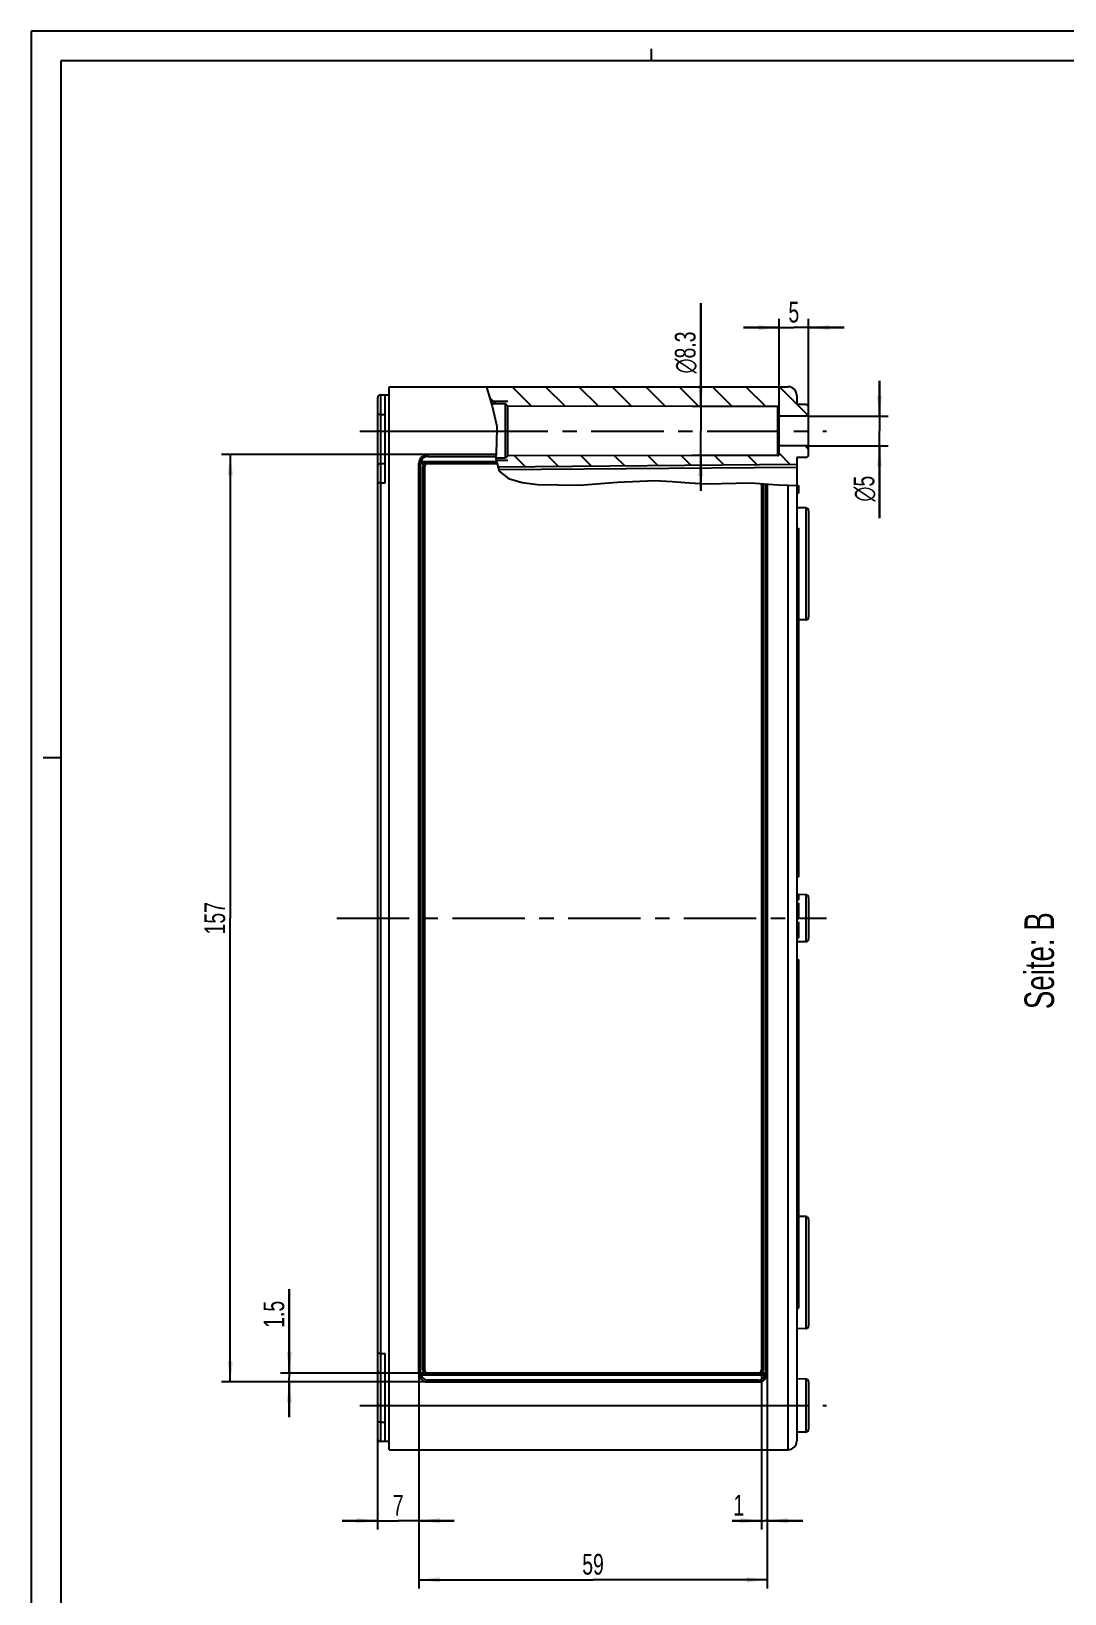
# Model space of a CAD drawing. Header units: millimetres. Extents: x 0 to 594, y 0 to 420.
# Drawn here: x 0 to 175, y 155.4 to 420 of the extents above; entities that cross this region are included whole.
import ezdxf

# ---------------------------------------------------------------- set-up
doc = ezdxf.new("R2010")
doc.units = ezdxf.units.MM
doc.header["$LTSCALE"] = 32.67
doc.linetypes.add('CENTER', pattern=[0.6, 0.375, -0.075, 0.075, -0.075])
doc.layers.get('0').update_dxf_attribs({"linetype": 'CONTINUOUS'})
for name, color, linetype in [('AUSFORMSCHRAEGEN', 7, 'CONTINUOUS'), ('BEZUGSACHSEN', 7, 'CONTINUOUS'), ('BG_STARTBEZUEGE', 7, 'CONTINUOUS'), ('RUNDUNGEN', 7, 'CONTINUOUS'), ('ZEICHNUNGSBEMASSUNGEN', 7, 'CONTINUOUS')]:
    doc.layers.add(name, color=color, linetype=linetype)
doc.styles.get("Standard").update_dxf_attribs({"font": 'txt', "width": 0.7})
doc.styles.add('TEXTSTYLE_2', font='gdt', dxfattribs={"width": 0.7})
doc.dimstyles.new('DIMSTYLE_1', dxfattribs={"dimtxt": 3.5, "dimasz": 3.5, "dimexe": 0.18, "dimexo": 0.0625, "dimgap": 0.09, "dimtad": 1, "dimdec": 3, "dimdsep": 46, "dimtxsty": 'STANDARD', "dimblk": '_FILLED', "dimblk1": '_FILLED', "dimblk2": '_FILLED', "dimcen": 0.09, "dimclrt": 5, "dimadec": 0, "dimazin": 0, "dimtp": 0.1, "dimtm": 0.1, "dimtfac": 1, "dimtdec": 3, "dimtofl": 0, "dimtmove": 0, "dimatfit": 3, "dimldrblk": '_FILLED', "dimfxl": 1, "dimtolj": 1, "dimarcsym": 0})
doc.dimstyles.new('DIMSTYLE_2', dxfattribs={"dimtxt": 3.5, "dimasz": 3.5, "dimexe": 0.18, "dimexo": 0.0625, "dimgap": 0.09, "dimtad": 1, "dimdec": 3, "dimdsep": 46, "dimtxsty": 'STANDARD', "dimblk": '_FILLED', "dimblk1": '_FILLED', "dimblk2": '_FILLED', "dimcen": 0.09, "dimclrt": 5, "dimadec": 0, "dimazin": 0, "dimtp": 0.2, "dimtm": 0.2, "dimtfac": 1, "dimtdec": 3, "dimtofl": 0, "dimtmove": 0, "dimatfit": 3, "dimldrblk": '_FILLED', "dimfxl": 1, "dimtolj": 1, "dimarcsym": 0})
doc.dimstyles.new('DIMSTYLE_3', dxfattribs={"dimtxt": 3.5, "dimasz": 3.5, "dimexe": 0.18, "dimexo": 0.0625, "dimgap": 0.09, "dimtad": 1, "dimdec": 3, "dimdsep": 46, "dimtxsty": 'STANDARD', "dimblk": '_FILLED', "dimblk1": '_FILLED', "dimblk2": '_FILLED', "dimcen": 0.09, "dimclrt": 5, "dimadec": 0, "dimazin": 0, "dimtp": 0.5, "dimtm": 0.5, "dimtfac": 1, "dimtdec": 3, "dimtofl": 0, "dimtmove": 0, "dimatfit": 3, "dimldrblk": '_FILLED', "dimfxl": 1, "dimtolj": 1, "dimarcsym": 0})
doc.dimstyles.new('DIMSTYLE_4', dxfattribs={"dimtxt": 3.5, "dimasz": 3.5, "dimexe": 0.18, "dimexo": 0.0625, "dimgap": 0.09, "dimtad": 1, "dimdec": 3, "dimdsep": 46, "dimtxsty": 'STANDARD', "dimblk": '_FILLED', "dimblk1": '_FILLED', "dimblk2": '_FILLED', "dimcen": 0.09, "dimclrt": 5, "dimadec": 0, "dimazin": 0, "dimtp": 0.3, "dimtm": 0.3, "dimtfac": 1, "dimtdec": 3, "dimtofl": 0, "dimtmove": 0, "dimatfit": 3, "dimldrblk": '_FILLED', "dimfxl": 1, "dimtolj": 1, "dimarcsym": 0})

# ---------------------------------------------------------------- blocks, each defined once
blk = doc.blocks.new('_FILLED')
at = {"color": 0, "linetype": 'BYBLOCK'}
blk.add_solid([(0, 0), (-1, 0.125), (-1, -0.125)], dxfattribs=at)
blk = doc.blocks.new('*D0')
at = {"layer": 'ZEICHNUNGSBEMASSUNGEN', "color": 2, "linetype": 'CONTINUOUS'}
for p, q in [((143.63, 354.82), (143.63, 360.82)), ((143.63, 360.82), (143.63, 352.32)), ((131.63, 354.82), (145.13, 354.82)), ((143.63, 337.56), (143.63, 352.32)), ((131.63, 349.82), (145.13, 349.82)), ((143.63, 349.82), (143.63, 337.56))]:
    blk.add_line(p, q, dxfattribs=at)
at = {"layer": 'ZEICHNUNGSBEMASSUNGEN', "color": 2, "linetype": 'CONTINUOUS', "xscale": 3.5, "yscale": 3.5, "zscale": 3.5}
for p, rotation in [((143.63, 354.82), 270), ((143.63, 349.82), 90)]:
    blk.add_blockref('_FILLED', p, dxfattribs=dict(at, rotation=rotation))
at = {"layer": 'ZEICHNUNGSBEMASSUNGEN', "color": 5, "linetype": 'CONTINUOUS', "insert": (139.26, 344.73), "char_height": 3.5, "width": 7.1667, "attachment_point": 3, "rotation": 90, "line_spacing_factor": 0.9, "style": 'TEXTSTYLE_2'}
blk.add_mtext('{\\Fgdt;n}\\Ftxt;5', dxfattribs=at)
blk = doc.blocks.new('*D1')
at = {"layer": 'ZEICHNUNGSBEMASSUNGEN', "color": 2, "linetype": 'CONTINUOUS'}
for p, q in [((113.36, 356.47), (113.36, 373.98)), ((113.36, 373.98), (113.36, 352.32)), ((126.43, 356.47), (111.86, 356.47)), ((113.36, 342.17), (113.36, 352.32)), ((126.43, 348.17), (111.86, 348.17)), ((113.36, 348.17), (113.36, 342.17))]:
    blk.add_line(p, q, dxfattribs=at)
at = {"layer": 'ZEICHNUNGSBEMASSUNGEN', "color": 2, "linetype": 'CONTINUOUS', "xscale": 3.5, "yscale": 3.5, "zscale": 3.5}
for p, rotation in [((113.36, 356.47), 270), ((113.36, 348.17), 90)]:
    blk.add_blockref('_FILLED', p, dxfattribs=dict(at, rotation=rotation))
at = {"layer": 'ZEICHNUNGSBEMASSUNGEN', "color": 5, "linetype": 'CONTINUOUS', "insert": (108.98, 362.06), "char_height": 3.5, "width": 11.9167, "attachment_point": 1, "rotation": 90, "line_spacing_factor": 0.9, "style": 'TEXTSTYLE_2'}
blk.add_mtext('{\\Fgdt;n}\\Ftxt;8.3', dxfattribs=at)
blk = doc.blocks.new('*D2')
at = {"layer": 'ZEICHNUNGSBEMASSUNGEN', "color": 2, "linetype": 'CONTINUOUS'}
for p, q in [((126.63, 356.27), (126.63, 371.32)), ((131.63, 356.32), (131.63, 371.32)), ((126.63, 369.82), (120.63, 369.82)), ((120.63, 369.82), (129.13, 369.82)), ((137.63, 369.82), (129.13, 369.82)), ((131.63, 369.82), (137.63, 369.82))]:
    blk.add_line(p, q, dxfattribs=at)
at = {"layer": 'ZEICHNUNGSBEMASSUNGEN', "color": 2, "linetype": 'CONTINUOUS', "xscale": 3.5, "yscale": 3.5, "zscale": 3.5}
blk.add_blockref('_FILLED', (126.63, 369.82), dxfattribs=at)
at = {"layer": 'ZEICHNUNGSBEMASSUNGEN', "color": 2, "linetype": 'CONTINUOUS', "xscale": 3.5, "yscale": 3.5, "zscale": 3.5, "rotation": 180}
blk.add_blockref('_FILLED', (131.63, 369.82), dxfattribs=at)
at = {"layer": 'ZEICHNUNGSBEMASSUNGEN', "color": 5, "linetype": 'CONTINUOUS', "insert": (129.13, 374.19), "char_height": 3.5, "width": 2.5, "attachment_point": 2, "line_spacing_factor": 0.9}
blk.add_mtext('5', dxfattribs=at)
blk = doc.blocks.new('*D3')
at = {"layer": 'ZEICHNUNGSBEMASSUNGEN', "color": 2, "linetype": 'CONTINUOUS'}
for p, q in [((67.13, 348.32), (32.2, 348.32)), ((33.7, 348.32), (33.7, 269.82)), ((33.7, 191.32), (33.7, 269.82)), ((67.13, 191.32), (32.2, 191.32))]:
    blk.add_line(p, q, dxfattribs=at)
at = {"layer": 'ZEICHNUNGSBEMASSUNGEN', "color": 2, "linetype": 'CONTINUOUS', "xscale": 3.5, "yscale": 3.5, "zscale": 3.5}
for p, rotation in [((33.7, 348.32), 90), ((33.7, 191.32), 270)]:
    blk.add_blockref('_FILLED', p, dxfattribs=dict(at, rotation=rotation))
at = {"layer": 'ZEICHNUNGSBEMASSUNGEN', "color": 5, "linetype": 'CONTINUOUS', "insert": (29.33, 269.82), "char_height": 3.5, "width": 7.25, "attachment_point": 2, "rotation": 90, "line_spacing_factor": 0.9}
blk.add_mtext('157', dxfattribs=at)
blk = doc.blocks.new('*D4')
at = {"layer": 'ZEICHNUNGSBEMASSUNGEN', "color": 2, "linetype": 'CONTINUOUS'}
for p, q in [((65.63, 192.82), (65.63, 156.31)), ((124.63, 192.82), (124.63, 156.31)), ((65.63, 157.81), (95.13, 157.81)), ((124.63, 157.81), (95.13, 157.81))]:
    blk.add_line(p, q, dxfattribs=at)
at = {"layer": 'ZEICHNUNGSBEMASSUNGEN', "color": 2, "linetype": 'CONTINUOUS', "xscale": 3.5, "yscale": 3.5, "zscale": 3.5, "rotation": 180}
blk.add_blockref('_FILLED', (65.63, 157.81), dxfattribs=at)
at = {"layer": 'ZEICHNUNGSBEMASSUNGEN', "color": 2, "linetype": 'CONTINUOUS', "xscale": 3.5, "yscale": 3.5, "zscale": 3.5}
blk.add_blockref('_FILLED', (124.63, 157.81), dxfattribs=at)
at = {"layer": 'ZEICHNUNGSBEMASSUNGEN', "color": 5, "linetype": 'CONTINUOUS', "insert": (95.13, 162.19), "char_height": 3.5, "width": 5.25, "attachment_point": 2, "line_spacing_factor": 0.9}
blk.add_mtext('59', dxfattribs=at)
blk = doc.blocks.new('*D5')
at = {"layer": 'ZEICHNUNGSBEMASSUNGEN', "color": 2, "linetype": 'CONTINUOUS'}
for p, q in [((58.63, 196.12), (58.63, 166.31)), ((65.63, 192.82), (65.63, 166.31)), ((58.63, 167.81), (52.63, 167.81)), ((52.63, 167.81), (62.13, 167.81)), ((71.63, 167.81), (62.13, 167.81)), ((65.63, 167.81), (71.63, 167.81))]:
    blk.add_line(p, q, dxfattribs=at)
at = {"layer": 'ZEICHNUNGSBEMASSUNGEN', "color": 2, "linetype": 'CONTINUOUS', "xscale": 3.5, "yscale": 3.5, "zscale": 3.5}
blk.add_blockref('_FILLED', (58.63, 167.81), dxfattribs=at)
at = {"layer": 'ZEICHNUNGSBEMASSUNGEN', "color": 2, "linetype": 'CONTINUOUS', "xscale": 3.5, "yscale": 3.5, "zscale": 3.5, "rotation": 180}
blk.add_blockref('_FILLED', (65.63, 167.81), dxfattribs=at)
at = {"layer": 'ZEICHNUNGSBEMASSUNGEN', "color": 5, "linetype": 'CONTINUOUS', "insert": (62.13, 172.19), "char_height": 3.5, "width": 2.75, "attachment_point": 2, "line_spacing_factor": 0.9}
blk.add_mtext('7', dxfattribs=at)
blk = doc.blocks.new('*D36')
at = {"layer": 'ZEICHNUNGSBEMASSUNGEN', "color": 2, "linetype": 'CONTINUOUS'}
for p, q in [((43.7, 192.82), (43.7, 206.99)), ((43.7, 206.99), (43.7, 192.07)), ((67.13, 192.82), (42.2, 192.82)), ((67.13, 191.32), (42.2, 191.32)), ((43.7, 185.32), (43.7, 192.07)), ((43.7, 191.32), (43.7, 185.32))]:
    blk.add_line(p, q, dxfattribs=at)
at = {"layer": 'ZEICHNUNGSBEMASSUNGEN', "color": 2, "linetype": 'CONTINUOUS', "xscale": 3.5, "yscale": 3.5, "zscale": 3.5}
for p, rotation in [((43.7, 192.82), 270), ((43.7, 191.32), 90)]:
    blk.add_blockref('_FILLED', p, dxfattribs=dict(at, rotation=rotation))
at = {"layer": 'ZEICHNUNGSBEMASSUNGEN', "color": 5, "linetype": 'CONTINUOUS', "insert": (39.33, 200.49), "char_height": 3.5, "width": 6.5, "attachment_point": 1, "rotation": 90, "line_spacing_factor": 0.9}
blk.add_mtext('1.5', dxfattribs=at)
blk = doc.blocks.new('*D37')
at = {"layer": 'ZEICHNUNGSBEMASSUNGEN', "color": 2, "linetype": 'CONTINUOUS'}
for p, q in [((123.63, 193.32), (123.63, 166.31)), ((124.63, 192.82), (124.63, 166.31)), ((123.63, 167.81), (118.71, 167.81)), ((118.71, 167.81), (124.13, 167.81)), ((130.63, 167.81), (124.13, 167.81)), ((124.63, 167.81), (130.63, 167.81))]:
    blk.add_line(p, q, dxfattribs=at)
at = {"layer": 'ZEICHNUNGSBEMASSUNGEN', "color": 2, "linetype": 'CONTINUOUS', "xscale": 3.5, "yscale": 3.5, "zscale": 3.5}
blk.add_blockref('_FILLED', (123.63, 167.81), dxfattribs=at)
at = {"layer": 'ZEICHNUNGSBEMASSUNGEN', "color": 2, "linetype": 'CONTINUOUS', "xscale": 3.5, "yscale": 3.5, "zscale": 3.5, "rotation": 180}
blk.add_blockref('_FILLED', (124.63, 167.81), dxfattribs=at)
at = {"layer": 'ZEICHNUNGSBEMASSUNGEN', "color": 5, "linetype": 'CONTINUOUS', "insert": (120.71, 172.19), "char_height": 3.5, "width": 2, "attachment_point": 3, "line_spacing_factor": 0.9}
blk.add_mtext('1', dxfattribs=at)

msp = doc.modelspace()

# ---------------------------------------------------------------- hatches: boundary and pattern name
at = {"linetype": 'CONTINUOUS'}
h = msp.add_hatch(dxfattribs=at)
h.set_pattern_fill('default__3', color=2, scale=4, angle=135, style=0, pattern_type=0)
h.set_pattern_definition([(135, (0, 0), (-2.828427, -2.828427), [])])
edge = h.paths.add_edge_path()
edge.add_spline(control_points=[(126.4327, 348.1655), (126.4705, 348.1667), (126.5359, 348.1833), (126.615, 348.2624), (126.6315, 348.3277), (126.6327, 348.3655)], knot_values=[0, 0, 0, 0, 0.33333333, 0.66666667, 1, 1, 1, 1], degree=3, periodic=0)
edge.add_line((126.6327, 348.3655), (126.6327, 349.8158))
edge.add_line((126.6327, 349.8158), (131.6327, 349.8158))
edge.add_line((131.6327, 349.8158), (131.6327, 348.3289))
edge.add_spline(control_points=[(131.6327, 348.3289), (131.6318, 348.2607), (131.6073, 348.1351), (131.4973, 347.9675), (131.3307, 347.856), (131.2053, 347.8304), (131.1371, 347.8289)], knot_values=[0, 0, 0, 0, 0.25, 0.5, 0.75, 1, 1, 1, 1], degree=3, periodic=0)
edge.add_line((131.1371, 347.8289), (129.6327, 347.8158))
edge.add_line((129.6327, 347.8158), (129.6327, 346.7172))
edge.add_line((129.6327, 346.7172), (78.8583, 346.2741))
edge.add_spline(control_points=[(78.8583, 346.2741), (78.7977, 346.4745), (78.7042, 346.916), (78.6662, 347.4389), (78.661, 347.7208)], knot_values=[0, 0, 0, 0, 0.5, 1, 1, 1, 1], degree=3, periodic=0)
edge.add_line((78.661, 347.7208), (80.3327, 347.7208))
edge.add_line((80.3327, 347.7208), (80.7277, 348.1158))
edge.add_line((80.7277, 348.1158), (126.433, 348.1655))
edge = h.paths.add_edge_path()
edge.add_spline(control_points=[(126.6327, 356.266), (126.6316, 356.3038), (126.615, 356.3691), (126.536, 356.4482), (126.4707, 356.4648), (126.433, 356.466)], knot_values=[0, 0, 0, 0, 0.33333333, 0.66666667, 1, 1, 1, 1], degree=3, periodic=0)
edge.add_line((126.433, 356.466), (80.7277, 356.5158))
edge.add_line((80.7277, 356.5158), (80.3327, 356.9108))
edge.add_line((80.3327, 356.9108), (77.9102, 356.9108))
edge.add_spline(control_points=[(77.9102, 356.9108), (77.7121, 357.4883), (77.375, 358.55), (77.1563, 359.425), (77.0766, 359.8158)], knot_values=[0, 0, 0, 0, 0.5, 1, 1, 1, 1], degree=3, periodic=0)
edge.add_line((77.0766, 359.8158), (128.1327, 359.8158))
edge.add_spline(control_points=[(128.1327, 359.8158), (128.2948, 359.8146), (128.6016, 359.7666), (129.0297, 359.5491), (129.3661, 359.2127), (129.5836, 358.7846), (129.6315, 358.4778), (129.6327, 358.3158)], knot_values=[0, 0, 0, 0, 0.2, 0.4, 0.6, 0.8, 1, 1, 1, 1], degree=3, periodic=0)
edge.add_line((129.6327, 358.3158), (129.6327, 356.8158))
edge.add_line((129.6327, 356.8158), (131.1371, 356.8026))
edge.add_spline(control_points=[(131.1371, 356.8026), (131.2053, 356.8011), (131.3307, 356.7755), (131.4973, 356.664), (131.6073, 356.4965), (131.6318, 356.3709), (131.6327, 356.3027)], knot_values=[0, 0, 0, 0, 0.25, 0.5, 0.75, 1, 1, 1, 1], degree=3, periodic=0)
edge.add_line((131.6327, 356.3027), (131.6327, 354.8158))
edge.add_line((131.6327, 354.8158), (126.6327, 354.8158))
edge.add_line((126.6327, 354.8158), (126.6327, 356.266))

# ---------------------------------------------------------------- linework, layer by layer
at = {"color": 2, "linetype": 'CONTINUOUS'}
for p, q in [((0, 420), (0, 0)), ((594, 420), (0, 420)), ((105, 415), (105, 417)), ((77.1303, 359.8158), (77.1216, 359.5863)), ((77.1216, 359.5863), (78.0314, 356.5165)), ((80.7277, 357.3158), (77.7945, 357.3158)), ((78.0314, 356.5165), (78.8146, 353.1113)), ((78.8146, 353.1113), (78.7908, 350.2224)), ((78.7908, 350.2224), (78.6639, 347.5907)), ((78.6639, 347.5907), (79.2145, 345.5132)), ((80.7277, 347.3158), (78.7368, 347.3158)), ((79.2145, 345.5132), (80.7861, 344.2896)), ((80.7861, 344.2896), (83.1128, 343.5929)), ((83.1128, 343.5929), (85.7462, 343.2471)), ((85.7462, 343.2471), (92.8286, 343.1683)), ((92.8286, 343.1683), (99.2712, 343.6764)), ((99.2712, 343.6764), (105.6077, 343.9136)), ((105.6077, 343.9136), (108.5088, 343.7473)), ((108.5088, 343.7473), (111.4546, 343.517)), ((111.4546, 343.517), (114.4054, 343.3804)), ((114.4054, 343.3804), (116.8876, 343.4178)), ((116.8876, 343.4178), (119.3682, 343.5056)), ((119.3682, 343.5056), (121.8702, 343.5137)), ((121.8702, 343.5137), (126.4144, 343.1907)), ((126.4144, 343.1907), (129.9327, 343.1009)), ((5, 297), (2, 297))]:
    msp.add_line(p, q, dxfattribs=at)
at = {"color": 7, "linetype": 'CONTINUOUS'}
for p, q in [((5, 415), (5, 5)), ((589, 415), (5, 415)), ((77.1303, 359.8158), (128.1327, 359.8158)), ((59.1327, 358.4158), (60.6327, 358.4158)), ((59.9327, 343.5158), (59.9327, 358.4158)), ((129.6327, 358.3158), (129.6327, 356.8158)), ((80.3327, 356.9108), (77.9146, 356.9108)), ((80.3327, 347.7208), (80.3327, 356.9108)), ((80.7277, 356.5158), (80.3327, 356.9108)), ((80.7277, 348.1158), (80.7277, 356.5158)), ((126.433, 356.466), (80.7277, 356.5158)), ((126.6327, 348.3655), (126.6327, 356.266)), ((131.6327, 354.8158), (126.6327, 354.8158)), ((131.1371, 356.8026), (129.6327, 356.8158)), ((131.6327, 348.3289), (131.6327, 356.3027)), ((131.6327, 349.8158), (126.6327, 349.8158)), ((59.1327, 346.8158), (59.9327, 346.8158)), ((80.3327, 347.7208), (78.6702, 347.7208)), ((79.0125, 346.2754), (129.6327, 346.7172)), ((80.7277, 348.1158), (80.3327, 347.7208)), ((126.433, 348.1655), (80.7277, 348.1158)), ((131.1371, 347.8289), (129.6327, 347.8158)), ((129.6327, 347.8158), (129.6327, 346.7172)), ((129.6327, 341.8158), (129.9327, 341.8158)), ((129.9327, 343.1009), (129.9327, 341.8158)), ((129.6327, 335.8413), (129.9327, 335.8413)), ((129.9327, 335.8413), (129.9327, 276.8158)), ((129.6327, 276.8158), (129.9327, 276.8158)), ((129.6327, 273.8158), (129.9327, 273.8158)), ((129.6327, 273.3783), (129.9327, 273.3783)), ((129.6327, 272.9408), (129.9327, 272.9408)), ((129.9327, 273.8158), (129.9327, 272.9408)), ((129.6327, 272.3574), (129.9327, 272.3574)), ((129.6327, 272.2845), (129.9327, 272.2845)), ((129.6327, 272.1387), (129.9327, 272.1387)), ((129.6327, 271.9199), (129.9327, 271.9199)), ((129.6327, 271.5553), (129.9327, 271.5553)), ((129.6327, 271.1908), (129.9327, 271.1908)), ((129.6327, 270.8262), (129.9327, 270.8262)), ((129.6327, 270.4616), (129.9327, 270.4616)), ((129.6327, 270.097), (129.9327, 270.097)), ((129.6327, 269.8783), (129.9327, 269.8783)), ((129.9327, 272.3574), (129.9327, 269.7324)), ((129.6327, 269.7324), (129.9327, 269.7324)), ((129.6327, 269.1491), (129.9327, 269.1491)), ((129.6327, 269.0033), (129.9327, 269.0033)), ((129.6327, 268.7845), (129.9327, 268.7845)), ((129.6327, 268.4199), (129.9327, 268.4199)), ((129.6327, 268.0553), (129.9327, 268.0553)), ((129.6327, 267.6178), (129.9327, 267.6178)), ((129.6327, 267.2533), (129.9327, 267.2533)), ((129.9327, 269.1491), (129.9327, 266.5241)), ((129.6327, 266.8887), (129.9327, 266.8887)), ((129.6327, 266.6699), (129.9327, 266.6699)), ((129.6327, 266.5241), (129.9327, 266.5241)), ((129.6327, 262.8158), (129.9327, 262.8158)), ((129.9327, 262.8158), (129.9327, 203.7902)), ((129.6327, 203.7902), (129.9327, 203.7902)), ((59.9327, 181.2158), (59.9327, 196.1158)), ((59.9327, 192.8158), (59.1327, 192.8158)), ((60.6327, 181.2158), (59.1327, 181.2158))]:
    msp.add_line(p, q, dxfattribs=at)
at = {"color": 9, "linetype": 'CONTINUOUS'}
for p, q in [((59.1327, 355.1158), (59.9327, 355.1158)), ((126.433, 348.1655), (126.433, 356.4308)), ((59.1327, 352.3158), (60.6327, 352.3158)), ((59.1327, 343.5158), (59.9327, 343.5158)), ((59.1327, 196.1158), (59.9327, 196.1158)), ((59.1327, 187.3158), (60.6327, 187.3158)), ((59.1327, 184.5158), (59.9327, 184.5158))]:
    msp.add_line(p, q, dxfattribs=at)
at = {"color": 7, "linetype": 'CONTINUOUS'}
for centre, radius, start, end in [((128.1327, 358.3158), 1.5, 0, 90), ((126.4327, 356.266), 0.2, 0.000001, 89.937661), ((131.1327, 356.3027), 0.5, 0, 89.5), ((126.4327, 348.3655), 0.2, 269.999994, 359.999999), ((131.1327, 348.3289), 0.5, 270.5, 360)]:
    msp.add_arc(centre, radius, start, end, dxfattribs=at)
at = {"layer": 'AUSFORMSCHRAEGEN', "color": 7, "linetype": 'CONTINUOUS'}
for p, q in [((131.1371, 339.3026), (129.6327, 339.3158)), ((131.1371, 320.3289), (129.9327, 320.3184)), ((131.1371, 273.8026), (129.9327, 273.8131)), ((131.1371, 265.8289), (129.6327, 265.8158)), ((131.1371, 219.3026), (129.9327, 219.3131)), ((131.1371, 200.3289), (129.6327, 200.3158)), ((131.1371, 191.8026), (129.6327, 191.8158)), ((131.1371, 182.8289), (129.6327, 182.8158))]:
    msp.add_line(p, q, dxfattribs=at)
at = {"layer": 'BEZUGSACHSEN', "color": 7, "linetype": 'CENTER'}
for p, q in [((55.6327, 352.3158), (134.6327, 352.3158)), ((55.6327, 187.3158), (134.6327, 187.3158))]:
    msp.add_line(p, q, dxfattribs=at)
at = {"layer": 'BG_STARTBEZUEGE', "color": 7, "linetype": 'CENTER'}
msp.add_line((51.719, 269.8158), (134.6327, 269.8158), dxfattribs=at)
at = {"layer": 'RUNDUNGEN', "color": 7, "linetype": 'CONTINUOUS'}
for p, q in [((60.6327, 179.8158), (60.6327, 359.8158)), ((60.6327, 359.8158), (77.1303, 359.8158)), ((58.6327, 357.9158), (58.6327, 181.7158)), ((65.6327, 192.8158), (65.6327, 346.8158)), ((65.6327, 346.8158), (78.8693, 346.8158)), ((78.6989, 348.3158), (67.1327, 348.3158)), ((129.6327, 346.7172), (129.6327, 181.3158)), ((66.6327, 193.3158), (66.6327, 346.3158)), ((123.6327, 343.3885), (123.6327, 193.3158)), ((124.6327, 343.3174), (124.6327, 192.8158)), ((131.6327, 338.8027), (131.6327, 320.8289)), ((131.6327, 273.3026), (131.6327, 266.3289)), ((131.6327, 218.8027), (131.6327, 200.8289)), ((124.6327, 192.8158), (65.6327, 192.8158)), ((67.1327, 191.3158), (123.1327, 191.3158)), ((131.6327, 191.3026), (131.6327, 183.3289)), ((60.6327, 179.8158), (128.1327, 179.8158))]:
    msp.add_line(p, q, dxfattribs=at)
at = {"layer": 'RUNDUNGEN', "color": 9, "linetype": 'CONTINUOUS'}
for p, q in [((59.1327, 358.4158), (59.1327, 181.2158)), ((59.1327, 355.1158), (58.6327, 355.1158)), ((59.1327, 352.3158), (58.6327, 352.3158)), ((60.6327, 352.3158), (78.808, 352.3158)), ((65.9327, 192.8158), (65.9327, 346.8158)), ((78.7898, 347.1158), (65.9709, 347.1158)), ((67.1327, 348.0158), (67.1327, 348.3158)), ((67.1327, 348.0158), (78.6844, 348.0158)), ((66.3327, 193.3158), (66.3327, 346.3158)), ((66.6327, 346.3158), (66.3327, 346.3158)), ((79.1447, 345.7766), (129.6327, 346.2172)), ((59.1327, 343.5158), (58.6327, 343.5158)), ((123.9327, 343.3671), (123.9327, 193.3158)), ((124.3327, 343.3387), (124.3327, 192.8158)), ((128.1327, 343.1468), (128.1327, 179.8158)), ((131.1371, 339.3026), (131.1371, 320.3289)), ((131.1371, 273.8026), (131.1371, 265.8289)), ((131.1371, 219.3026), (131.1371, 200.3289)), ((59.1327, 196.1158), (58.6327, 196.1158)), ((66.6327, 193.3158), (66.3327, 193.3158)), ((123.6327, 193.3158), (123.9327, 193.3158)), ((65.9709, 192.5158), (124.2946, 192.5158)), ((123.1327, 191.6158), (67.1327, 191.6158)), ((67.1327, 191.6158), (67.1327, 191.3158)), ((123.1327, 191.6158), (123.1327, 191.3158)), ((131.1371, 191.8026), (131.1371, 182.8289)), ((59.1327, 187.3158), (58.6327, 187.3158)), ((60.6327, 187.3158), (129.6327, 187.3158)), ((59.1327, 184.5158), (58.6327, 184.5158))]:
    msp.add_line(p, q, dxfattribs=at)
at = {"layer": 'RUNDUNGEN', "color": 7, "linetype": 'CONTINUOUS'}
for points in [[(65.6327, 346.8158), (65.646, 346.8262), (65.6708, 346.8533), (65.7088, 346.8904), (65.7551, 346.9331), (65.806, 346.9792), (65.8602, 347.026)], [(65.8602, 347.026), (65.9148, 347.0721), (65.9709, 347.1158)], [(65.6327, 192.8158), (65.646, 192.8053), (65.6708, 192.7782), (65.7088, 192.7412), (65.7551, 192.6984), (65.806, 192.6523), (65.8602, 192.6056)], [(65.8602, 192.6056), (65.9148, 192.5595), (65.9709, 192.5158)], [(124.4053, 192.6056), (124.3507, 192.5595), (124.2946, 192.5158)], [(124.6327, 192.8158), (124.6195, 192.8053), (124.5947, 192.7782), (124.5567, 192.7412), (124.5104, 192.6984), (124.4595, 192.6523), (124.4053, 192.6056)]]:
    msp.add_lwpolyline(points, dxfattribs=at)
for centre, radius, start, end in [((59.1327, 357.9158), 0.5, 90, 180), ((59.1327, 346.3158), 0.5, 90, 180), ((67.1327, 346.8158), 1.5, 90, 180), ((67.1327, 346.3158), 0.5, 90, 180), ((131.1327, 338.8027), 0.5, 359.999877, 89.499999), ((131.1327, 320.8289), 0.5, 270.500001, 0.000123), ((131.1327, 273.3027), 0.5, 359.999632, 89.499996), ((131.1327, 266.3289), 0.5, 270.500004, 0.000368), ((131.1327, 218.8027), 0.5, 359.999877, 89.499999), ((131.1327, 200.8289), 0.5, 270.500001, 0.000123), ((59.1327, 193.3158), 0.5, 180, 270), ((67.1327, 193.3158), 0.5, 180, 270), ((123.1327, 193.3158), 0.5, 270, 360), ((67.1327, 192.8158), 1.5, 180, 270), ((123.1327, 192.8158), 1.5, 270, 360), ((131.1327, 191.3027), 0.5, 359.999665, 89.499996), ((131.1327, 183.3289), 0.5, 270.500004, 0.000335), ((59.1327, 181.7158), 0.5, 180, 270), ((128.1327, 181.3158), 1.5, 270, 360)]:
    msp.add_arc(centre, radius, start, end, dxfattribs=at)
at = {"layer": 'RUNDUNGEN', "color": 9, "linetype": 'CONTINUOUS'}
for centre, radius, start, end in [((67.1327, 346.8158), 1.2, 90, 165.522488), ((67.1327, 346.3158), 0.8, 141.317813, 180), ((67.1327, 193.3158), 0.8, 180, 218.682187), ((123.1327, 193.3158), 0.8, 321.317813, 360), ((67.1327, 192.8158), 1.2, 194.477512, 270), ((123.1327, 192.8158), 1.2, 270, 345.522488)]:
    msp.add_arc(centre, radius, start, end, dxfattribs=at)

# ---------------------------------------------------------------- texts
at = {"color": 5, "linetype": 'CONTINUOUS', "insert": (168.1819, 254.4333), "char_height": 5, "width": 27.142857, "attachment_point": 1, "rotation": 90, "line_spacing_factor": 0.9}
msp.add_mtext('Seite: B', dxfattribs=at)

# ---------------------------------------------------------------- dimensions: what is measured, and where the dimension line sits
at = {"layer": 'ZEICHNUNGSBEMASSUNGEN', "color": 2, "linetype": 'CONTINUOUS'}
for base, p1, p2, dimstyle, picture, middle in [((113.35528, 348.16554), (126.43296, 356.46598), (126.43296, 348.16554), 'DIMSTYLE_2', '*D1', (110.73028, 368.02103)), ((143.6327, 349.8158), (131.6327, 354.8158), (131.6327, 349.8158), 'DIMSTYLE_1', '*D0', (142.6133, 337.9427))]:
    dim = msp.add_linear_dim(base=base, p1=p1, p2=p2, angle=270, text='%%c<>', dimstyle=dimstyle, dxfattribs=at)
    dim.commit()
    dim.dimension.update_dxf_attribs({"geometry": picture, "text_midpoint": middle, "dimtype": 160})
for base, p1, p2, dimstyle, picture, middle in [((131.6327, 369.8182), (126.6327, 356.266), (131.6327, 356.3157), 'DIMSTYLE_1', '*D2', (127.8827, 372.4432)), ((65.6327, 167.8133), (58.6327, 196.1158), (65.6327, 192.8158), 'DIMSTYLE_2', '*D5', (60.7577, 170.4383)), ((124.6327, 157.8133), (65.6327, 192.8158), (124.6327, 192.8158), 'DIMSTYLE_4', '*D4', (92.5077, 160.4383))]:
    dim = msp.add_linear_dim(base=base, p1=p1, p2=p2, dimstyle=dimstyle, dxfattribs=at)
    dim.commit()
    dim.dimension.update_dxf_attribs({"geometry": picture, "text_midpoint": middle, "dimtype": 160})
for base, p1, p2, angle, dimstyle, picture, middle in [((33.7033, 191.3158), (67.1327, 348.3158), (67.1327, 191.3158), 270, 'DIMSTYLE_3', '*D3', (32.7026, 266.575)), ((43.7033, 192.8158), (67.1327, 191.3158), (67.1327, 192.8158), 90, 'DIMSTYLE_1', '*D36', (41.0783, 203.7397)), ((123.6327, 167.8133), (124.6327, 192.8158), (123.6327, 193.3158), 180, 'DIMSTYLE_1', '*D37', (117.7082, 170.4383))]:
    dim = msp.add_linear_dim(base=base, p1=p1, p2=p2, angle=angle, dimstyle=dimstyle, dxfattribs=at)
    dim.commit()
    dim.dimension.update_dxf_attribs({"geometry": picture, "text_midpoint": middle, "dimtype": 160})

doc.saveas('drawing.dxf')
